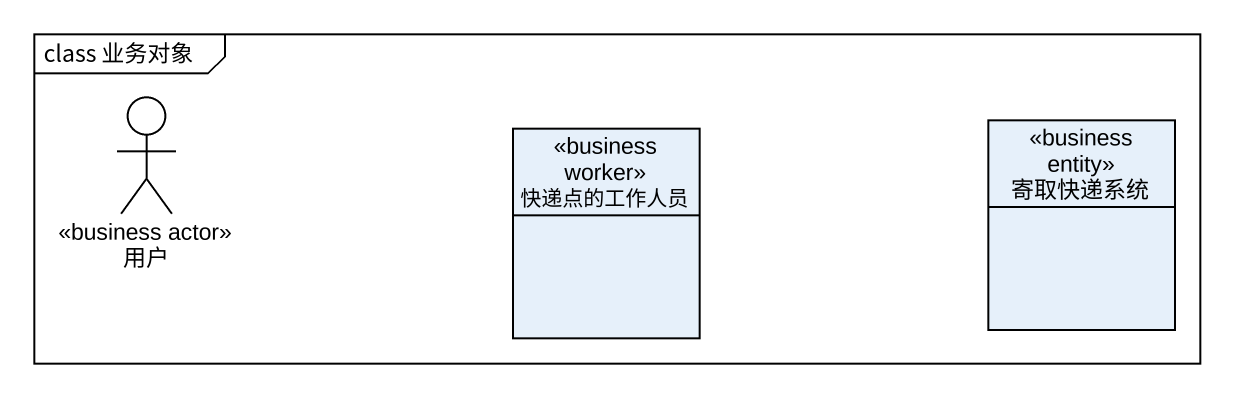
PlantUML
@startuml
mainframe class 业务对象
allowmixing
hide circle
hide empty members
actor 用户 <<business actor>>
class 快递点的工作人员 <<business worker>>
class 寄取快递系统 <<business entity>>
@enduml
